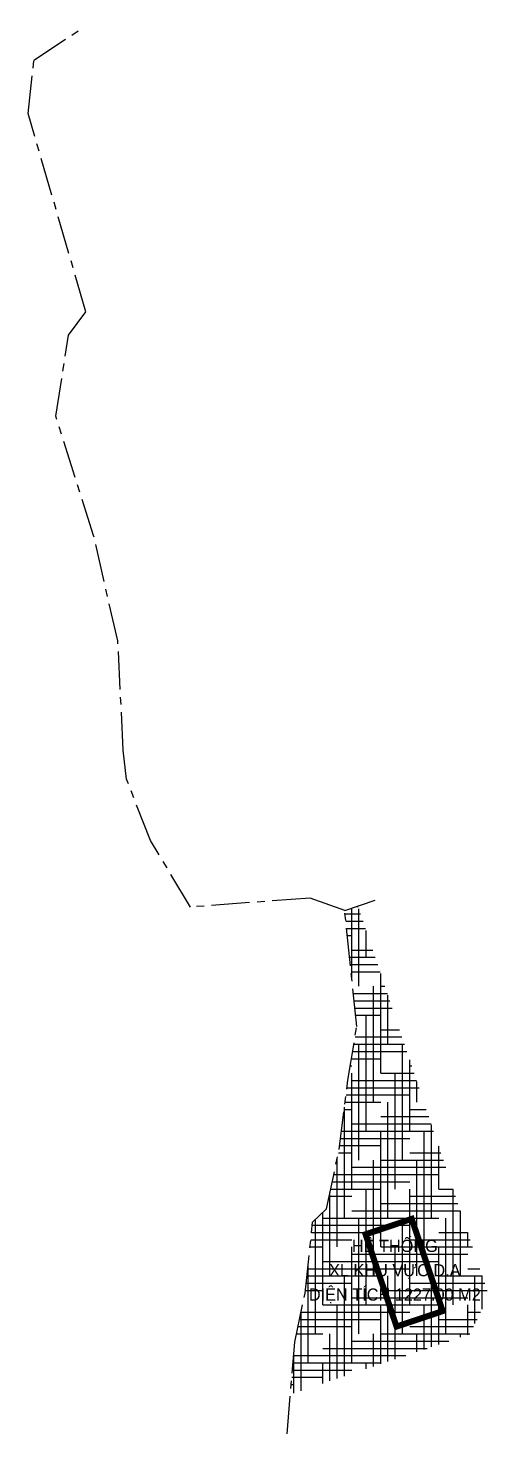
# Model space of a CAD drawing. Header units: metres. Extents: x 563299 to 571118, y 2063753 to 2067384.
# Drawn here: x 563298.8 to 563374.5, y 2065941.8 to 2066172.9 of the extents above; entities that cross this region are included whole.
import ezdxf
from ezdxf.enums import TextEntityAlignment as Align

# ---------------------------------------------------------------- set-up
doc = ezdxf.new("R2010")
doc.units = ezdxf.units.M
doc.linetypes.add('CENTER', pattern=[2, 1.25, -0.25, 0.25, -0.25])
for name, color, linetype in [('ChiaLo', 128, 'CENTER'), ('ghi_chu', 7, 'CONTINUOUS'), ('hacth sdd', 8, 'CONTINUOUS'), ('hatchViaHe+LogDg', 129, 'CONTINUOUS')]:
    doc.layers.add(name, color=color, linetype=linetype)
doc.styles.add('avantH', font='VHAVAN.TTF', dxfattribs={"height": 10})

msp = doc.modelspace()

# ---------------------------------------------------------------- hatches: boundary and pattern name
at = {"layer": 'hacth sdd'}
h = msp.add_hatch(dxfattribs=at)
h.set_pattern_fill('HOUND', color=8, scale=0.75, style=0)
h.set_pattern_definition([(0, (-5000, 0), (4.7625, 1.190625), [19.05, -9.525]), (90, (-5000, 0), (-1.190625, -4.7625), [19.05, -9.525])])
h.paths.add_polyline_path([(563353.019, 2066028.572), (563350.834, 2066027.838), (563352.814, 2066008.756), (563351.368, 2065999.908), (563349.914, 2065988.549), (563347.85, 2065978.769), (563345.571, 2065976.577), (563344.331, 2065964.884), (563342.619, 2065956.87), (563341.902, 2065948.284), (563371.37, 2065958.173), (563374.52, 2065964.504)])
h.paths.add_polyline_path([(563351.328, 2065970.304), (563366.806, 2065970.304), (563366.806, 2065975.428), (563351.328, 2065975.428)], flags=24)
h.paths.add_polyline_path([(563347.88, 2065966.442), (563370.253, 2065966.442), (563370.253, 2065970.528), (563347.88, 2065970.528)], flags=24)
h.paths.add_polyline_path([(563344.332, 2065962.367), (563373.801, 2065962.367), (563373.801, 2065967.117), (563344.332, 2065967.117)], flags=24)

# ---------------------------------------------------------------- linework, layer by layer
at = {"layer": 'ChiaLo', "ltscale": 5}
for points in [[(563341.359, 2065941.773), (563342.619, 2065956.87), (563344.331, 2065964.884), (563345.571, 2065976.577), (563347.85, 2065978.769), (563349.914, 2065988.549), (563351.368, 2065999.908), (563352.814, 2066008.756), (563350.834, 2066027.838), (563345.173, 2066029.863), (563325.502, 2066028.388), (563318.928, 2066039.339), (563314.986, 2066049.424), (563314.464, 2066054.183), (563313.562, 2066072.149), (563309.59, 2066089.465), (563303.364, 2066109.111), (563305.458, 2066122.429), (563308.327, 2066126.268), (563298.825, 2066158.845), (563299.773, 2066167.626), (563307.745, 2066172.908)], [(563350.834, 2066027.838), (563355.863, 2066029.526)]]:
    msp.add_lwpolyline(points, dxfattribs=at)
at = {"layer": 'hatchViaHe+LogDg', "color": 158, "const_width": 1}
msp.add_lwpolyline([(563354.261, 2065974.582), (563361.845, 2065977.127), (563366.935, 2065961.959), (563359.351, 2065959.414), (563354.261, 2065974.582)], close=True, dxfattribs=at)

# ---------------------------------------------------------------- texts
at = {"layer": 'ghi_chu', "style": 'avantH'}
for s, p in [('hÖ thèng', (563359.067, 2065971.68)), ('xl khu vùc d.a', (563359.067, 2065967.68)), ('diÖn tÝch 1227.00 m2', (563359.067, 2065963.68))]:
    msp.add_text(s, height=2, dxfattribs=at).set_placement(p, align=Align.CENTER)

doc.saveas('drawing.dxf')
